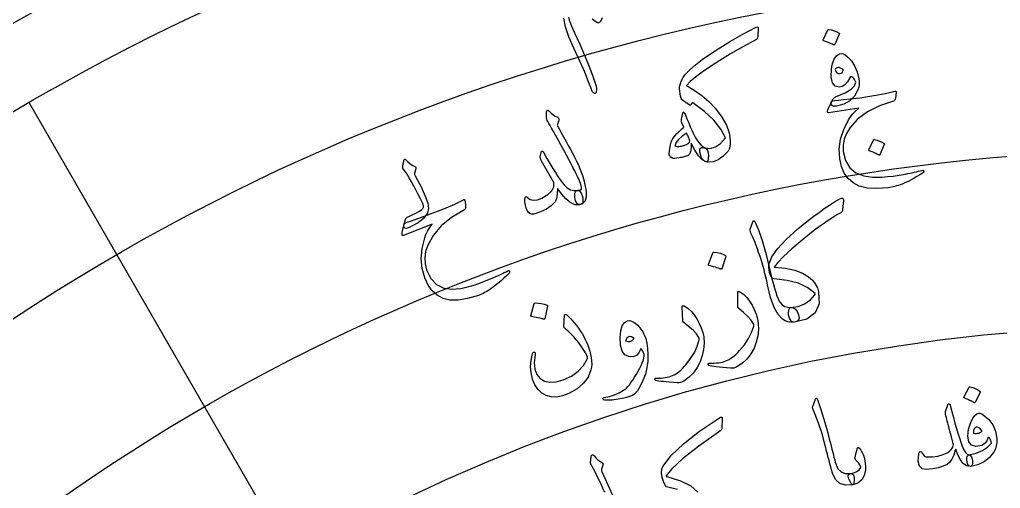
# Model space of a CAD drawing. Header units: millimetres. Extents: x -150 to 150, y -150 to 184.
# Drawn here: x -66.9 to -9.4, y 92.4 to 119.8 of the extents above; entities that cross this region are included whole.
import ezdxf

# ---------------------------------------------------------------- set-up
doc = ezdxf.new("R2010")
doc.units = ezdxf.units.MM
for name, color, linetype in [('ENGRAVE', 7, 'Continuous'), ('ENGRAVE_FINE', 8, 'Continuous'), ('GUIDE', 3, 'Continuous'), ('TEXT', 5, 'Continuous')]:
    doc.layers.add(name, color=color, linetype=linetype)

msp = doc.modelspace()

# ---------------------------------------------------------------- linework, layer by layer
at = {"layer": 'ENGRAVE'}
for radius in [132.75, 112.1737]:
    msp.add_circle((0, 0), radius, dxfattribs=at)
at = {"layer": 'ENGRAVE_FINE'}
for points in [[(-66.375, 114.9649), (-56.0869, 97.1453)], [(-56.0869, 97.1453), (-45.7988, 79.3258)]]:
    msp.add_lwpolyline(points, dxfattribs=at)
for radius in [122.4619, 101.8856]:
    msp.add_circle((0, 0), radius, dxfattribs=at)
at = {"layer": 'GUIDE'}
msp.add_circle((0, 0), 137.25, dxfattribs=at)
at = {"layer": 'TEXT'}
for points in [[(-34.7523, 119.9671), (-34.6926, 119.7591), (-34.5734, 119.4529), (-34.3951, 119.0485), (-34.0944, 118.3853), (-33.8347, 117.7946), (-33.6156, 117.2764), (-33.4368, 116.8309), (-33.2976, 116.4589), (-33.1974, 116.1611), (-33.136, 115.9375), (-33.1135, 115.7882), (-33.1127, 115.6949), (-33.1195, 115.6212), (-33.1339, 115.5671), (-33.156, 115.5325), (-33.1858, 115.5103), (-33.218, 115.5038), (-33.2527, 115.5128), (-33.2897, 115.5375), (-33.326, 115.5755), (-33.3582, 115.6244), (-33.3864, 115.6843), (-33.4104, 115.7551), (-33.5671, 116.1952), (-33.7894, 116.7425), (-34.0781, 117.3968), (-34.434, 118.1577), (-34.7218, 118.8148), (-34.919, 119.4036), (-35.0246, 119.9244)], [(-32.7701, 119.939), (-32.8652, 119.7228), (-32.9115, 119.6748), (-32.9642, 119.65), (-33.0233, 119.6484), (-33.0888, 119.6698), (-33.2293, 119.7513), (-33.3635, 119.8497)], [(-28.3557, 92.3141), (-28.9299, 92.4362), (-28.9998, 92.4708), (-29.0677, 92.5488), (-29.1336, 92.6703), (-29.1973, 92.8354), (-29.2693, 93.0831), (-29.2961, 93.3011), (-29.2775, 93.4895), (-29.2134, 93.6483), (-28.7239, 94.2917), (-28.0094, 94.9866), (-27.0655, 95.7278), (-25.8875, 96.5087), (-25.8747, 96.5188), (-25.8623, 96.527), (-25.8504, 96.533), (-25.8389, 96.5371), (-25.8281, 96.54), (-25.8183, 96.5426), (-25.8094, 96.545), (-25.8014, 96.5471), (-25.781, 96.5497), (-25.7648, 96.5453), (-25.7528, 96.5341), (-25.7449, 96.516), (-25.7441, 96.5121), (-25.7437, 96.5077), (-25.7436, 96.5027), (-25.7439, 96.4971), (-25.7444, 96.4904), (-25.745, 96.4823), (-25.7457, 96.4728), (-25.7465, 96.4617), (-25.752, 95.9139), (-25.7575, 95.8638), (-25.7712, 95.8221), (-25.7932, 95.7888), (-25.8233, 95.7638), (-27.1053, 94.8547), (-28.0591, 94.1034), (-28.6951, 93.5193), (-29.0212, 93.1086), (-29.0269, 93.0918), (-29.0238, 93.0786), (-29.0119, 93.0692), (-28.9913, 93.0634), (-28.1869, 92.8214), (-27.5764, 92.5174), (-27.158, 92.1554)], [(-32.6181, 92.138), (-32.7289, 92.3795), (-32.8401, 92.6164), (-32.9517, 92.8482), (-33.0636, 93.0745), (-33.1757, 93.2953), (-33.288, 93.5105), (-33.4562, 93.8215), (-33.4548, 93.8876), (-33.4521, 93.9512), (-33.4479, 94.0124), (-33.4423, 94.0711), (-33.4357, 94.1271), (-33.4286, 94.1804), (-33.4211, 94.2309), (-33.413, 94.2787), (-33.4061, 94.2984), (-33.3949, 94.3147), (-33.3793, 94.3276), (-33.3595, 94.337), (-33.3334, 94.3404), (-33.3063, 94.3322), (-33.2782, 94.3125), (-33.2492, 94.2814), (-33.1353, 94.152), (-33.0243, 94.0453), (-32.9164, 93.961), (-32.8114, 93.8993), (-32.7623, 93.8687), (-32.7322, 93.8305), (-32.7208, 93.7848), (-32.7282, 93.7315), (-32.805, 93.5077), (-32.816, 93.4709), (-32.8179, 93.4342), (-32.8108, 93.3979), (-32.7945, 93.3617), (-32.4383, 92.5846), (-32.1712, 91.9811)]]:
    msp.add_lwpolyline(points, dxfattribs=at)
for points in [[(-23.7824, 119.3698), (-23.7077, 119.3983), (-23.6554, 119.3893), (-23.6253, 119.3427), (-23.6176, 119.2585), (-23.6377, 118.921), (-23.647, 118.8339), (-23.6656, 118.7639), (-23.6935, 118.7109), (-23.7308, 118.6751), (-24.5288, 118.2325), (-25.2442, 117.8179), (-25.8781, 117.4326), (-26.4314, 117.0781), (-26.9041, 116.7546), (-27.2959, 116.4625), (-27.6075, 116.2026), (-27.8395, 115.9754), (-27.3739, 115.7043), (-26.935, 115.3874), (-26.523, 115.0251), (-26.1379, 114.6177), (-25.7611, 114.1257), (-25.4899, 113.6515), (-25.3231, 113.1956), (-25.2594, 112.7585), (-25.2647, 112.5544), (-25.2883, 112.3824), (-25.3303, 112.2425), (-25.3907, 112.1345), (-25.6725, 111.8262), (-25.9639, 111.6139), (-26.2657, 111.4975), (-26.5788, 111.4767), (-26.7242, 111.5137), (-26.8459, 111.6001), (-26.9438, 111.7361), (-27.0179, 111.9219), (-27.0536, 112.0757), (-27.0555, 112.1957), (-27.0236, 112.2818), (-26.9578, 112.3339), (-26.9201, 112.341), (-26.87, 112.3397), (-26.8074, 112.3298), (-26.7323, 112.3114), (-26.4343, 112.2816), (-26.1363, 112.3714), (-25.8372, 112.5807), (-25.5359, 112.9096), (-25.8184, 113.4215), (-26.2313, 113.9347), (-26.7764, 114.4478), (-27.4557, 114.9589), (-27.4733, 114.9657), (-27.4899, 114.9641), (-27.5055, 114.9542), (-27.5201, 114.9359), (-27.5853, 114.8515), (-27.6009, 114.8338), (-27.6199, 114.8259), (-27.6422, 114.8277), (-27.6678, 114.8393), (-28.1152, 115.1438), (-28.1308, 115.1716), (-28.1501, 115.2386), (-28.1731, 115.3449), (-28.1999, 115.4905), (-28.2233, 115.6464), (-28.2345, 115.7766), (-28.2335, 115.8811), (-28.2203, 115.9599), (-28.1897, 116.0634), (-28.1562, 116.161), (-28.1196, 116.2525), (-28.08, 116.3381), (-28.0376, 116.4181), (-27.9923, 116.493), (-27.9443, 116.5628), (-27.8936, 116.6275), (-27.6346, 116.8919), (-27.3041, 117.1801), (-26.9015, 117.4918), (-26.4262, 117.826), (-25.8774, 118.182), (-25.2544, 118.5588), (-24.5563, 118.9551), (-23.7824, 119.3698)], [(-19.5348, 119.2341), (-19.5268, 119.2448), (-19.5143, 119.2525), (-19.4975, 119.2571), (-19.4762, 119.2587), (-19.3187, 119.2251), (-19.1677, 119.1769), (-19.0234, 119.1144), (-18.8858, 119.0375), (-18.8716, 119.0247), (-18.864, 119.0109), (-18.8631, 118.996), (-18.8689, 118.98), (-19.1361, 118.365), (-19.1472, 118.3496), (-19.1637, 118.3436), (-19.1856, 118.3471), (-19.213, 118.3601), (-19.2366, 118.3713), (-19.2738, 118.3879), (-19.3245, 118.4098), (-19.3887, 118.4369), (-19.4673, 118.4692), (-19.5615, 118.5065), (-19.6711, 118.5486), (-19.7963, 118.5956), (-19.8133, 118.6041), (-19.8227, 118.6138), (-19.8245, 118.6248), (-19.8188, 118.637)], [(-17.8979, 116.1672), (-17.93, 116.246), (-17.9705, 116.3177), (-18.0196, 116.3826), (-18.0772, 116.4404), (-18.1307, 116.4753), (-18.1775, 116.485), (-18.2175, 116.4693), (-18.2506, 116.4284), (-18.3886, 116.1889), (-18.5376, 116.0161), (-18.6978, 115.9099), (-18.8696, 115.8703), (-19.1138, 115.93), (-19.2719, 116.1281), (-19.3435, 116.4647), (-19.3279, 116.9401), (-19.2673, 117.2604), (-19.1682, 117.5144), (-19.0308, 117.702), (-18.8553, 117.8229), (-18.7614, 117.8426), (-18.6523, 117.8213), (-18.5282, 117.7591), (-18.3891, 117.6558), (-18.1606, 117.4144), (-17.9732, 117.1165), (-17.8267, 116.7624), (-17.7208, 116.3523), (-17.7039, 116.1974), (-17.7075, 116.0404), (-17.7315, 115.8811), (-17.7759, 115.7197), (-17.9714, 115.349), (-18.2464, 115.0669), (-18.6012, 114.8726), (-19.0363, 114.7655), (-19.2261, 114.7621), (-19.3311, 114.8142), (-19.3511, 114.9221), (-19.286, 115.0857), (-19.2502, 115.143), (-19.2201, 115.189), (-19.1956, 115.2237), (-19.1768, 115.2471), (-19.1406, 115.2743), (-19.0984, 115.2997), (-19.0502, 115.3232), (-18.996, 115.3448), (-18.52, 115.5446), (-18.178, 115.7475), (-17.9704, 115.9548), (-17.8979, 116.1672)], [(-19.1215, 116.8987), (-19.0722, 116.7938), (-19.0101, 116.7211), (-18.9351, 116.6806), (-18.8471, 116.6722), (-18.7636, 116.697), (-18.6994, 116.7411), (-18.6545, 116.8048), (-18.629, 116.8879), (-18.717, 116.9501), (-18.7972, 116.9927), (-18.8695, 117.0159), (-18.9339, 117.0196), (-18.9915, 117.0103), (-19.0419, 116.987), (-19.0852, 116.9499), (-19.1215, 116.8987)], [(-18.6226, 115.1421), (-17.6725, 115.258), (-16.8541, 115.3767), (-16.1673, 115.5012), (-15.612, 115.6338), (-15.595, 115.6383), (-15.5798, 115.6391), (-15.5665, 115.6365), (-15.5551, 115.6303), (-15.5461, 115.6209), (-15.54, 115.6089), (-15.5368, 115.5941), (-15.5366, 115.5765), (-15.5421, 115.5073), (-15.5479, 115.4437), (-15.5539, 115.3857), (-15.5602, 115.3333), (-15.5668, 115.2865), (-15.5736, 115.2452), (-15.5808, 115.2095), (-15.5882, 115.1795), (-15.6059, 115.1307), (-15.629, 115.0933), (-15.6573, 115.0674), (-15.6909, 115.053), (-16.5178, 114.7799), (-17.2186, 114.4302), (-17.7925, 114.0062), (-18.2395, 113.5097), (-18.4493, 113.1693), (-18.5844, 112.8228), (-18.6454, 112.4703), (-18.633, 112.1121), (-18.4978, 111.5689), (-18.2503, 111.1487), (-17.8913, 110.8508), (-17.4211, 110.674), (-17.1862, 110.6346), (-16.9314, 110.6109), (-16.6567, 110.6028), (-16.3619, 110.6101), (-16.0473, 110.6323), (-15.7132, 110.6685), (-15.3594, 110.7186), (-14.9859, 110.7824), (-14.8535, 110.8082), (-14.7234, 110.8345), (-14.5955, 110.8612), (-14.47, 110.8885), (-14.3477, 110.9161), (-14.2294, 110.944), (-14.1151, 110.9721), (-14.005, 111.0006), (-13.9711, 111.0068), (-13.9455, 111.0006), (-13.9283, 110.9822), (-13.9195, 110.9514), (-13.9176, 110.9147), (-13.9221, 110.8856), (-13.9329, 110.8641), (-13.95, 110.8502), (-14.1389, 110.7368), (-14.318, 110.6327), (-14.4872, 110.5381), (-14.6466, 110.4529), (-14.7958, 110.3767), (-14.9344, 110.3093), (-15.0624, 110.2506), (-15.1799, 110.2007), (-15.2912, 110.1605), (-15.3997, 110.1233), (-15.5055, 110.0892), (-15.6086, 110.0582), (-15.7095, 110.0312), (-15.8088, 110.009), (-15.9066, 109.9916), (-16.0028, 109.9791), (-16.6662, 109.935), (-17.2305, 109.9665), (-17.6966, 110.075), (-18.0648, 110.2619), (-18.3565, 110.5223), (-18.5844, 110.8446), (-18.7481, 111.2293), (-18.8469, 111.6768), (-18.871, 112.2485), (-18.7933, 112.8202), (-18.6125, 113.3917), (-18.3272, 113.9624), (-18.2075, 114.1401), (-18.0672, 114.3144), (-17.9062, 114.485), (-17.7245, 114.652), (-19.4985, 114.3787), (-19.5441, 114.3898), (-19.5676, 114.4197), (-19.5688, 114.4685), (-19.5479, 114.5362), (-19.5038, 114.637), (-19.4636, 114.7278), (-19.4273, 114.8084), (-19.3948, 114.8789), (-19.3662, 114.9388), (-19.3414, 114.9878), (-19.3204, 115.0257), (-19.3032, 115.0526), (-19.256, 115.0648), (-19.1269, 115.0839), (-18.9158, 115.1099), (-18.6226, 115.1421)], [(-36.0376, 114.4126), (-36.0351, 114.4509), (-36.0249, 114.4809), (-36.0071, 114.5026), (-35.9816, 114.5159), (-35.9561, 114.5196), (-35.9309, 114.5143), (-35.9059, 114.5003), (-35.8811, 114.4774), (-35.7711, 114.3536), (-35.6536, 114.2506), (-35.5289, 114.1683), (-35.3967, 114.1067), (-35.3502, 114.0759), (-35.3224, 114.0344), (-35.3132, 113.9823), (-35.3227, 113.9195), (-35.3323, 113.8854), (-35.3424, 113.8511), (-35.3529, 113.8167), (-35.3638, 113.7822), (-35.3748, 113.7476), (-35.3853, 113.7132), (-35.3953, 113.679), (-35.4048, 113.6448), (-35.3793, 113.5774), (-35.2855, 113.3959), (-35.1237, 113.1002), (-34.8942, 112.6903), (-34.7678, 112.465), (-34.6507, 112.253), (-34.5427, 112.0541), (-34.4439, 111.8685), (-34.3547, 111.6963), (-34.2758, 111.5381), (-34.2071, 111.3937), (-34.1485, 111.2632), (-34.0964, 111.1392), (-34.0469, 111.0144), (-34.0002, 110.8888), (-33.9561, 110.7624), (-33.9145, 110.6346), (-33.8753, 110.5052), (-33.8385, 110.3741), (-33.8041, 110.2413), (-33.718, 109.7871), (-33.7155, 109.4345), (-33.7963, 109.1834), (-33.9606, 109.0336), (-34.0547, 109.0013), (-34.1391, 109.0051), (-34.2138, 109.045), (-34.2788, 109.121), (-34.3305, 109.2183), (-34.365, 109.3219), (-34.3823, 109.4319), (-34.3823, 109.5482), (-34.3683, 109.6602), (-34.3393, 109.7428), (-34.2953, 109.796), (-34.2363, 109.8198), (-34.1885, 109.831), (-34.1457, 109.8412), (-34.1079, 109.8503), (-34.075, 109.8583), (-34.0469, 109.8663), (-34.0235, 109.8752), (-34.0047, 109.8852), (-33.9905, 109.8961), (-33.9915, 110.0115), (-34.0306, 110.1755), (-34.1078, 110.388), (-34.2233, 110.6489), (-34.2975, 110.8023), (-34.3851, 110.9773), (-34.4864, 111.1738), (-34.6014, 111.3918), (-34.7298, 111.6319), (-34.8713, 111.8946), (-35.0262, 112.18), (-35.1943, 112.4879), (-35.3597, 112.7886), (-35.5059, 113.0524), (-35.6329, 113.2794), (-35.7405, 113.4696), (-35.8283, 113.6231), (-35.8957, 113.7402), (-35.9427, 113.8209), (-35.9692, 113.8651), (-35.9985, 113.9246), (-36.0192, 113.9916), (-36.0312, 114.0663), (-36.0346, 114.1485), (-36.0327, 114.1908), (-36.0314, 114.2304), (-36.0307, 114.2674), (-36.0308, 114.3017), (-36.0315, 114.3334), (-36.0328, 114.3625), (-36.0349, 114.3889), (-36.0376, 114.4126)], [(-26.7323, 112.3114), (-26.6511, 112.2548), (-26.5928, 112.163), (-26.5576, 112.0363), (-26.5452, 111.8745), (-26.5554, 111.6872), (-26.584, 111.5615), (-26.6308, 111.4973), (-26.6961, 111.4946), (-26.9135, 111.6244), (-27.1276, 111.8513), (-27.3387, 112.1754), (-27.5467, 112.5966), (-27.5612, 112.3156), (-27.5984, 112.1017), (-27.6586, 111.9548), (-27.7418, 111.8748), (-27.7915, 111.8524), (-27.8459, 111.8317), (-27.905, 111.8127), (-27.9688, 111.7953), (-28.0365, 111.7788), (-28.1077, 111.7624), (-28.1821, 111.746), (-28.2599, 111.7297), (-28.3989, 111.7084), (-28.5105, 111.6987), (-28.5947, 111.7006), (-28.6515, 111.7144), (-28.7405, 111.7755), (-28.8025, 111.8425), (-28.8375, 111.9155), (-28.8455, 111.9946), (-28.8092, 112.2735), (-28.7708, 112.4934), (-28.7305, 112.6543), (-28.6883, 112.7561), (-28.6235, 112.8589), (-28.5527, 112.9593), (-28.4758, 113.0572), (-28.3929, 113.1528), (-28.3032, 113.2466), (-28.2059, 113.3394), (-28.101, 113.431), (-27.9884, 113.5216), (-28.0942, 113.7941), (-28.1158, 113.8505), (-28.1287, 113.9023), (-28.1326, 113.9497), (-28.1277, 113.9925), (-28.0544, 114.3551), (-28.0322, 114.4031), (-28.0015, 114.4082), (-27.9623, 114.3705), (-27.9145, 114.2898), (-27.8039, 114.0229), (-27.701, 113.7785), (-27.6056, 113.5567), (-27.5178, 113.3573), (-27.4368, 113.1812), (-27.3616, 113.029), (-27.2924, 112.9007), (-27.229, 112.7962), (-27.1072, 112.6273), (-26.9839, 112.4901), (-26.8589, 112.3848), (-26.7323, 112.3114)], [(-27.8181, 113.173), (-28.0857, 112.9968), (-28.2908, 112.8144), (-28.4335, 112.6261), (-28.5141, 112.4322), (-28.4506, 112.41), (-28.3737, 112.3987), (-28.2834, 112.3985), (-28.1796, 112.4092), (-28.1213, 112.4212), (-28.0631, 112.4355), (-28.0049, 112.4522), (-27.9469, 112.4711), (-27.8892, 112.4934), (-27.832, 112.5197), (-27.7754, 112.5502), (-27.7193, 112.5849), (-27.6604, 112.6482), (-27.6423, 112.7378), (-27.665, 112.8537), (-27.7286, 112.996), (-27.7644, 113.0599), (-27.7913, 113.1107), (-27.8092, 113.1484), (-27.8181, 113.173)], [(-16.8602, 112.7832), (-16.8525, 112.7938), (-16.8407, 112.8012), (-16.8248, 112.8054), (-16.8047, 112.8065), (-16.656, 112.7694), (-16.5136, 112.718), (-16.3775, 112.6524), (-16.2479, 112.5726), (-16.2345, 112.5595), (-16.2275, 112.5455), (-16.2267, 112.5306), (-16.2322, 112.5148), (-16.4879, 111.9066), (-16.4984, 111.8914), (-16.514, 111.8858), (-16.5347, 111.8898), (-16.5605, 111.9034), (-16.5828, 111.9151), (-16.6178, 111.9324), (-16.6656, 111.9554), (-16.7261, 111.984), (-16.8002, 112.018), (-16.889, 112.0572), (-16.9924, 112.1018), (-17.1104, 112.1515), (-17.1264, 112.1603), (-17.1353, 112.1703), (-17.137, 112.1813), (-17.1315, 112.1934)], [(-43.2721, 109.0267), (-43.3665, 109.2192), (-43.468, 109.4208), (-43.5769, 109.6315), (-43.693, 109.8514), (-43.8172, 110.081), (-43.9503, 110.3211), (-44.0923, 110.5716), (-44.2433, 110.8325), (-44.4415, 111.0815), (-44.4572, 111.1182), (-44.467, 111.1554), (-44.4706, 111.1929), (-44.4683, 111.2309), (-44.4657, 111.2509), (-44.4613, 111.2777), (-44.4548, 111.3113), (-44.4464, 111.3517), (-44.4367, 111.3991), (-44.4263, 111.4538), (-44.4151, 111.5158), (-44.4032, 111.585), (-44.3984, 111.6079), (-44.3888, 111.6267), (-44.3745, 111.6414), (-44.3554, 111.652), (-44.3376, 111.6551), (-44.3196, 111.6502), (-44.3016, 111.6374), (-44.2835, 111.6166), (-44.1806, 111.4999), (-44.0598, 111.3953), (-43.9214, 111.3027), (-43.7653, 111.2219), (-43.7245, 111.1979), (-43.7007, 111.1673), (-43.6938, 111.1301), (-43.7037, 111.0863), (-43.7736, 110.827), (-43.7758, 110.7977), (-43.7705, 110.7623), (-43.7578, 110.7209), (-43.7375, 110.6734), (-43.3918, 110.0276), (-43.1468, 109.496), (-43.0015, 109.0788), (-42.9556, 108.7762), (-43.0253, 108.4883), (-43.2319, 108.2085), (-43.5748, 107.9361), (-44.0538, 107.6697), (-44.2446, 107.6035), (-44.3607, 107.6241), (-44.402, 107.7317), (-44.3683, 107.9264), (-44.3597, 107.9538), (-44.3513, 107.9806), (-44.3431, 108.0068), (-44.3352, 108.0324), (-44.3276, 108.0574), (-44.3202, 108.0818), (-44.313, 108.1056), (-44.3061, 108.1287), (-44.2851, 108.176), (-44.2533, 108.2166), (-44.2107, 108.2506), (-44.1572, 108.2779), (-43.9119, 108.3867), (-43.6993, 108.4916), (-43.5194, 108.5929), (-43.3722, 108.6908), (-43.295, 108.7611), (-43.2526, 108.8405), (-43.245, 108.929), (-43.2721, 109.0267)], [(-33.9654, 109.0243), (-34.1087, 108.9888), (-34.239, 108.9757), (-34.3563, 108.9851), (-34.4607, 109.0169), (-34.676, 109.1441), (-34.9029, 109.3386), (-35.1414, 109.6004), (-35.3917, 109.9294), (-35.4061, 109.6631), (-35.4353, 109.4466), (-35.4793, 109.28), (-35.5382, 109.1631), (-35.762, 108.9271), (-36.0438, 108.729), (-36.3838, 108.5682), (-36.7823, 108.4441), (-36.9033, 108.4334), (-37.0098, 108.4649), (-37.1017, 108.5385), (-37.1792, 108.6544), (-37.2396, 108.8012), (-37.2805, 108.9675), (-37.3016, 109.1532), (-37.303, 109.3585), (-37.2993, 109.3877), (-37.29, 109.412), (-37.2751, 109.4313), (-37.2546, 109.4456), (-37.2255, 109.4546), (-37.1986, 109.4529), (-37.1739, 109.4407), (-37.1515, 109.4179), (-36.9909, 109.2962), (-36.7967, 109.2495), (-36.5686, 109.2775), (-36.3062, 109.3801), (-35.9637, 109.5886), (-35.733, 109.8092), (-35.6146, 110.0425), (-35.6087, 110.289), (-36.349, 111.5807), (-36.3795, 111.6411), (-36.3988, 111.6974), (-36.4069, 111.7495), (-36.4038, 111.7974), (-36.3511, 112.0491), (-36.3426, 112.0826), (-36.3325, 112.1078), (-36.3207, 112.1248), (-36.3072, 112.1336), (-36.2836, 112.1295), (-36.2581, 112.1104), (-36.2308, 112.0763), (-36.2015, 112.0272), (-36.016, 111.6962), (-35.8403, 111.3928), (-35.6744, 111.117), (-35.5182, 110.8687), (-35.3726, 110.6477), (-35.2384, 110.4537), (-35.1155, 110.2869), (-35.0039, 110.1471), (-34.8267, 109.9776), (-34.6386, 109.867), (-34.4395, 109.8151), (-34.2293, 109.822), (-34.1691, 109.8203), (-34.1122, 109.7922), (-34.0588, 109.7378), (-34.0087, 109.657), (-33.9882, 109.6125), (-33.9693, 109.5671), (-33.952, 109.5206), (-33.9364, 109.4732), (-33.9232, 109.4245), (-33.9134, 109.3743), (-33.9069, 109.3225), (-33.9038, 109.2693), (-33.9046, 109.1702), (-33.9152, 109.0964), (-33.9354, 109.0478), (-33.9654, 109.0243)], [(-43.7341, 108.1289), (-42.8334, 108.4528), (-42.0618, 108.7504), (-41.4199, 109.0244), (-40.9079, 109.277), (-40.8923, 109.2851), (-40.8777, 109.2893), (-40.8641, 109.2897), (-40.8516, 109.2862), (-40.8407, 109.2791), (-40.8321, 109.2686), (-40.8258, 109.2549), (-40.8216, 109.2379), (-40.8116, 109.1692), (-40.8031, 109.1059), (-40.7961, 109.048), (-40.7906, 108.9955), (-40.7866, 108.9484), (-40.7841, 108.9066), (-40.7832, 108.8703), (-40.7837, 108.8393), (-40.7902, 108.7877), (-40.8043, 108.7462), (-40.8262, 108.7147), (-40.8558, 108.6931), (-41.6014, 108.2432), (-42.207, 107.7466), (-42.6724, 107.2056), (-42.9979, 106.6223), (-43.1268, 106.2438), (-43.1816, 105.8759), (-43.1628, 105.5187), (-43.0711, 105.1722), (-42.8186, 104.6726), (-42.4839, 104.3179), (-42.0677, 104.1072), (-41.5701, 104.0392), (-41.3323, 104.053), (-41.0786, 104.0864), (-40.8089, 104.1396), (-40.5231, 104.2122), (-40.2213, 104.3037), (-39.9036, 104.4132), (-39.5698, 104.5407), (-39.2197, 104.6859), (-39.0964, 104.7405), (-38.9753, 104.795), (-38.8567, 104.8494), (-38.7403, 104.9039), (-38.6272, 104.958), (-38.518, 105.0114), (-38.4129, 105.0643), (-38.3118, 105.1165), (-38.2801, 105.13), (-38.2538, 105.1297), (-38.233, 105.1155), (-38.2176, 105.0875), (-38.2075, 105.0521), (-38.2054, 105.0227), (-38.2112, 104.9994), (-38.2248, 104.9821), (-38.3838, 104.8295), (-38.5353, 104.6883), (-38.6792, 104.5584), (-38.8157, 104.4399), (-38.9443, 104.3325), (-39.0645, 104.236), (-39.1763, 104.1503), (-39.2797, 104.0756), (-39.3793, 104.0117), (-39.4768, 103.9513), (-39.5724, 103.8946), (-39.666, 103.8415), (-39.7584, 103.7927), (-39.8503, 103.749), (-39.9418, 103.7103), (-40.0328, 103.6767), (-40.6698, 103.4864), (-41.227, 103.3917), (-41.7056, 103.394), (-42.1062, 103.4945), (-42.4484, 103.6835), (-42.7422, 103.9471), (-42.9872, 104.2859), (-43.183, 104.7002), (-43.3334, 105.2523), (-43.3847, 105.827), (-43.3354, 106.4243), (-43.1839, 107.0442), (-43.1067, 107.2441), (-43.0086, 107.4451), (-42.8895, 107.6473), (-42.7494, 107.8504), (-44.4184, 107.19), (-44.4654, 107.1906), (-44.4949, 107.2146), (-44.507, 107.2619), (-44.5016, 107.3325), (-44.4811, 107.4406), (-44.462, 107.538), (-44.4445, 107.6247), (-44.4285, 107.7006), (-44.4139, 107.7654), (-44.4006, 107.8187), (-44.3885, 107.8603), (-44.3777, 107.8904), (-44.3345, 107.9127), (-44.2128, 107.9601), (-44.0127, 108.0323), (-43.7341, 108.1289)], [(-22.6902, 105.3326), (-22.0288, 105.2641), (-21.4721, 105.146), (-21.02, 104.9798), (-20.6724, 104.767), (-20.448, 104.5607), (-20.2752, 104.3462), (-20.1537, 104.1238), (-20.0831, 103.8936), (-20.058, 103.1823), (-20.2903, 102.6494), (-20.7786, 102.293), (-21.5242, 102.1094), (-21.5806, 102.1124), (-21.6353, 102.1372), (-21.6883, 102.1836), (-21.7397, 102.2518), (-21.7944, 102.3529), (-21.831, 102.4526), (-21.8492, 102.5508), (-21.8492, 102.6475), (-21.831, 102.7882), (-21.8009, 102.8886), (-21.759, 102.9488), (-21.7054, 102.9686), (-21.2811, 103.031), (-20.9063, 103.1744), (-20.58, 103.3993), (-20.3016, 103.7063), (-20.2856, 103.7302), (-20.2785, 103.7513), (-20.2805, 103.7695), (-20.2915, 103.7849), (-20.7179, 104.127), (-21.2608, 104.3846), (-21.9204, 104.5557), (-22.6962, 104.6382), (-22.781, 104.6631), (-22.8534, 104.7346), (-22.9132, 104.8526), (-22.9606, 105.0172), (-22.9877, 105.1659), (-23.001, 105.3015), (-23.0006, 105.4242), (-22.9863, 105.5337), (-22.8262, 105.931), (-22.4933, 106.4051), (-21.9848, 106.9543), (-21.2972, 107.5761), (-20.9839, 107.8333), (-20.6724, 108.08), (-20.3626, 108.3162), (-20.0547, 108.5419), (-19.7489, 108.7571), (-19.4452, 108.9618), (-19.1437, 109.156), (-18.8446, 109.3399), (-18.7461, 109.3802), (-18.6778, 109.377), (-18.6399, 109.3304), (-18.6323, 109.2405), (-18.6724, 108.6991), (-18.6815, 108.6429), (-18.7029, 108.5942), (-18.7365, 108.5528), (-18.7825, 108.5189), (-19.0118, 108.3863), (-19.2571, 108.235), (-19.5183, 108.0647), (-19.7952, 107.8754), (-20.0868, 107.6664), (-20.3924, 107.4374), (-20.7117, 107.1881), (-21.0443, 106.9185), (-21.6578, 106.398), (-22.135, 105.9591), (-22.4784, 105.6035), (-22.6902, 105.3326)], [(-21.6972, 102.9703), (-21.5593, 102.947), (-21.4402, 102.8661), (-21.34, 102.7279), (-21.2588, 102.5323), (-21.2262, 102.3623), (-21.2582, 102.2355), (-21.3549, 102.1519), (-21.5162, 102.1111), (-21.7043, 102.1076), (-21.8815, 102.136), (-22.0479, 102.1965), (-22.2035, 102.289), (-22.4589, 102.5506), (-22.6902, 102.9723), (-22.8972, 103.5545), (-23.0793, 104.2975), (-23.1268, 104.5244), (-23.1764, 104.746), (-23.2281, 104.9624), (-23.2819, 105.1734), (-23.3377, 105.3787), (-23.3954, 105.5777), (-23.455, 105.7703), (-23.5166, 105.9566), (-23.5988, 106.1921), (-23.6746, 106.4055), (-23.7439, 106.5968), (-23.8068, 106.766), (-23.8628, 106.912), (-23.9119, 107.0338), (-23.954, 107.1316), (-23.9891, 107.2051), (-24.0482, 107.3279), (-24.0856, 107.4278), (-24.1012, 107.5046), (-24.0949, 107.5585), (-23.9319, 107.989), (-23.9048, 108.0357), (-23.8767, 108.0526), (-23.8476, 108.0397), (-23.8176, 107.9971), (-23.604, 107.5255), (-23.384, 106.8829), (-23.1572, 106.0694), (-22.9234, 105.0852), (-22.8372, 104.7212), (-22.7546, 104.3955), (-22.6755, 104.1081), (-22.6001, 103.8589), (-22.5283, 103.6485), (-22.4604, 103.4774), (-22.3963, 103.3455), (-22.336, 103.253), (-22.2115, 103.1253), (-22.0636, 103.0357), (-21.8922, 102.9841), (-21.6972, 102.9703)], [(-26.2789, 106.1759), (-26.2709, 106.1887), (-26.2577, 106.1984), (-26.2394, 106.2051), (-26.2158, 106.2087), (-26.0373, 106.1848), (-25.8647, 106.1441), (-25.6984, 106.0867), (-25.5382, 106.0124), (-25.5212, 105.9993), (-25.5116, 105.9844), (-25.5092, 105.9678), (-25.5142, 105.9494), (-25.7558, 105.2367), (-25.7667, 105.2184), (-25.7845, 105.2103), (-25.8092, 105.2123), (-25.8408, 105.2244), (-25.8682, 105.2349), (-25.911, 105.2502), (-25.9693, 105.2703), (-26.0432, 105.2951), (-26.1337, 105.3244), (-26.2419, 105.3579), (-26.3677, 105.3954), (-26.5113, 105.437), (-26.531, 105.445), (-26.5424, 105.455), (-26.5454, 105.4672), (-26.5402, 105.4815)], [(-24.819, 103.8542), (-24.8179, 103.8701), (-24.8151, 103.8831), (-24.8105, 103.8933), (-24.8041, 103.9008), (-24.7816, 103.9083), (-24.751, 103.9048), (-24.7123, 103.8904), (-24.6657, 103.865), (-24.4745, 103.7238), (-24.2977, 103.5501), (-24.1353, 103.3438), (-23.9874, 103.1051), (-23.8545, 102.8419), (-23.7493, 102.5766), (-23.6714, 102.3092), (-23.6207, 102.0398), (-23.6106, 101.6719), (-23.6492, 101.3076), (-23.7362, 100.9469), (-23.8711, 100.5895), (-24.0521, 100.2513), (-24.2796, 99.956), (-24.5538, 99.7033), (-24.8748, 99.4928), (-24.9638, 99.4484), (-25.0565, 99.4192), (-25.1531, 99.405), (-25.2535, 99.406), (-25.4904, 99.4289), (-25.705, 99.4511), (-25.8972, 99.4728), (-26.0671, 99.494), (-26.214, 99.5152), (-26.3374, 99.5364), (-26.4374, 99.5577), (-26.5139, 99.5793), (-26.5308, 99.5878), (-26.5439, 99.5973), (-26.553, 99.6078), (-26.5582, 99.6194), (-26.5609, 99.6355), (-26.5604, 99.6513), (-26.5566, 99.6669), (-26.5497, 99.6823), (-26.539, 99.6954), (-26.524, 99.7043), (-26.5047, 99.7089), (-26.481, 99.7092), (-26.3365, 99.7077), (-26.1996, 99.7111), (-26.0704, 99.7193), (-25.9488, 99.7324), (-25.8338, 99.7506), (-25.7245, 99.7743), (-25.6208, 99.8034), (-25.5226, 99.838), (-25.4266, 99.88), (-25.3293, 99.9314), (-25.2306, 99.9922), (-25.1305, 100.0624), (-25.0291, 100.1425), (-24.9266, 100.233), (-24.8227, 100.3339), (-24.7176, 100.4452), (-24.429, 100.79), (-24.1946, 101.1444), (-24.0146, 101.5085), (-23.8895, 101.8827), (-23.8826, 101.9122), (-23.8827, 101.9444), (-23.8898, 101.9793), (-23.9039, 102.0168), (-24.0421, 102.2254), (-24.2352, 102.4478), (-24.4836, 102.6838), (-24.7878, 102.9329), (-24.8026, 102.9497), (-24.8128, 102.9655), (-24.8185, 102.9803), (-24.8197, 102.994)], [(-36.7592, 103.1954), (-36.7525, 103.2088), (-36.7404, 103.2198), (-36.7228, 103.2283), (-36.6997, 103.2343), (-36.5194, 103.2284), (-36.3434, 103.2051), (-36.172, 103.1645), (-36.005, 103.1066), (-35.9868, 103.0953), (-35.9757, 103.0814), (-35.9717, 103.0651), (-35.9748, 103.0463), (-36.145, 102.3129), (-36.154, 102.2936), (-36.171, 102.2837), (-36.1958, 102.2833), (-36.2285, 102.2922), (-36.2568, 102.3), (-36.301, 102.3109), (-36.3611, 102.325), (-36.4372, 102.3424), (-36.5302, 102.3625), (-36.6413, 102.3849), (-36.7704, 102.4097), (-36.9176, 102.4368), (-36.938, 102.4427), (-36.9504, 102.4516), (-36.9546, 102.4634), (-36.9508, 102.4782)], [(-28.0755, 103.0216), (-28.0749, 103.0375), (-28.0725, 103.0506), (-28.0682, 103.0609), (-28.0621, 103.0686), (-28.0398, 103.0768), (-28.0091, 103.0743), (-27.97, 103.0611), (-27.9226, 103.0371), (-27.727, 102.9021), (-27.5449, 102.734), (-27.3761, 102.533), (-27.2207, 102.2991), (-27.0796, 102.0402), (-26.9661, 101.7783), (-26.8799, 101.5134), (-26.8207, 101.2458), (-26.799, 100.8784), (-26.8262, 100.5131), (-26.9017, 100.1498), (-27.0253, 99.7883), (-27.1956, 99.4446), (-27.4137, 99.1423), (-27.6798, 98.8811), (-27.9941, 98.6606), (-28.0816, 98.6134), (-28.1734, 98.5812), (-28.2694, 98.5641), (-28.3698, 98.5619), (-28.6073, 98.5773), (-28.8225, 98.5927), (-29.0153, 98.6084), (-29.1857, 98.6243), (-29.3332, 98.6408), (-29.4573, 98.6581), (-29.5579, 98.6763), (-29.635, 98.6954), (-29.6522, 98.7034), (-29.6656, 98.7125), (-29.675, 98.7227), (-29.6806, 98.7341), (-29.6838, 98.7501), (-29.6838, 98.7659), (-29.6805, 98.7816), (-29.674, 98.7972), (-29.6637, 98.8107), (-29.649, 98.82), (-29.6299, 98.8252), (-29.6063, 98.8263), (-29.4618, 98.8294), (-29.3251, 98.8371), (-29.1962, 98.8493), (-29.075, 98.8662), (-28.9607, 98.8881), (-28.8522, 98.9151), (-28.7494, 98.9475), (-28.6524, 98.9852), (-28.5578, 99.0302), (-28.4621, 99.0847), (-28.3654, 99.1485), (-28.2675, 99.2219), (-28.1687, 99.3051), (-28.069, 99.3988), (-27.9684, 99.5029), (-27.8668, 99.6174), (-27.5893, 99.9712), (-27.3661, 100.3327), (-27.1977, 100.7023), (-27.0844, 101.0803), (-27.0785, 101.11), (-27.0796, 101.1422), (-27.0878, 101.1768), (-27.103, 101.2138), (-27.2478, 101.418), (-27.4478, 101.6343), (-27.7035, 101.8623), (-28.0153, 102.1017), (-28.0306, 102.118), (-28.0414, 102.1335), (-28.0475, 102.1481), (-28.0491, 102.1618)], [(-34.8454, 102.5331), (-34.7324, 102.4225), (-34.6195, 102.3051), (-34.5067, 102.181), (-34.3942, 102.0501), (-34.2824, 101.9113), (-34.1723, 101.763), (-34.0636, 101.6054), (-33.9564, 101.4384), (-33.8562, 101.27), (-33.7655, 101.0999), (-33.6844, 100.9284), (-33.6128, 100.7552), (-33.5506, 100.5801), (-33.4974, 100.4025), (-33.4532, 100.2225), (-33.4181, 100.04), (-33.3952, 99.8437), (-33.3906, 99.6567), (-33.4042, 99.479), (-33.436, 99.3106), (-33.5962, 98.8972), (-33.8651, 98.5308), (-34.2426, 98.2104), (-34.7287, 97.9348), (-35.0998, 97.7918), (-35.4459, 97.7242), (-35.7676, 97.7321), (-36.0654, 97.816), (-36.3234, 97.9691), (-36.5408, 98.1794), (-36.7173, 98.4472), (-36.8526, 98.7728), (-36.9386, 99.139), (-36.9691, 99.5103), (-36.9436, 99.8865), (-36.8616, 100.2677), (-36.8434, 100.3145), (-36.8205, 100.3452), (-36.7927, 100.3599), (-36.7602, 100.3584), (-36.725, 100.3435), (-36.705, 100.3118), (-36.7002, 100.2635), (-36.7106, 100.1985), (-36.7628, 99.7377), (-36.7296, 99.3515), (-36.6122, 99.04), (-36.4115, 98.8026), (-36.1491, 98.6495), (-35.8355, 98.5859), (-35.4703, 98.6113), (-35.0527, 98.7249), (-34.5782, 98.947), (-34.1843, 99.2303), (-33.8705, 99.5758), (-33.6364, 99.9844), (-33.633, 99.9971), (-33.6333, 100.0141), (-33.6372, 100.0355), (-33.6447, 100.0611), (-33.7228, 100.2559), (-33.8428, 100.4731), (-34.0047, 100.7125), (-34.209, 100.9739), (-34.3184, 101.1032), (-34.4224, 101.2228), (-34.521, 101.3325), (-34.6143, 101.4324), (-34.7024, 101.5219), (-34.7857, 101.6003), (-34.8642, 101.6676), (-34.9379, 101.7238), (-34.974, 101.7539), (-34.9991, 101.7846), (-35.0132, 101.8156), (-35.0162, 101.8472), (-34.9749, 102.5156), (-34.9638, 102.5574), (-34.9385, 102.5743), (-34.899, 102.5662), (-34.8454, 102.5331)], [(-31.7193, 101.2139), (-31.679, 101.5978), (-31.5953, 101.8877), (-31.4685, 102.0834), (-31.299, 102.1847), (-31.1779, 102.1998), (-31.0488, 102.1736), (-30.9117, 102.1059), (-30.7667, 101.9968), (-30.693, 101.9306), (-30.6248, 101.8605), (-30.5621, 101.7866), (-30.5048, 101.7088), (-30.4514, 101.6272), (-30.4001, 101.5416), (-30.3509, 101.4521), (-30.3039, 101.3586), (-30.2217, 101.1437), (-30.1588, 100.8805), (-30.1149, 100.569), (-30.0896, 100.2093), (-30.096, 99.8269), (-30.1475, 99.4471), (-30.2434, 99.0699), (-30.3835, 98.6951), (-30.5452, 98.3557), (-30.7015, 98.0951), (-30.8531, 97.9133), (-31.0004, 97.8102), (-31.1644, 97.7482), (-31.3578, 97.6919), (-31.5806, 97.6409), (-31.8329, 97.5953), (-31.9621, 97.5758), (-32.0827, 97.5608), (-32.1946, 97.55), (-32.2979, 97.5437), (-32.3927, 97.5406), (-32.4792, 97.5397), (-32.5573, 97.5409), (-32.6272, 97.5443), (-32.6707, 97.5529), (-32.7034, 97.5673), (-32.7251, 97.5875), (-32.736, 97.6136), (-32.733, 97.6444), (-32.7179, 97.6682), (-32.6909, 97.685), (-32.6518, 97.6948), (-32.3446, 97.7639), (-32.0531, 97.8576), (-31.7771, 97.9762), (-31.5164, 98.1196), (-31.4393, 98.1746), (-31.3577, 98.2473), (-31.2715, 98.3378), (-31.1806, 98.4462), (-31.0851, 98.5723), (-30.9847, 98.7163), (-30.8794, 98.8779), (-30.769, 99.0574), (-30.6628, 99.2402), (-30.5699, 99.4122), (-30.4905, 99.5732), (-30.4246, 99.7234), (-30.3731, 99.8632), (-30.3366, 99.9928), (-30.3152, 100.1124), (-30.3089, 100.2218), (-30.3748, 100.3646), (-30.4312, 100.4688), (-30.4781, 100.5343), (-30.5155, 100.5612), (-30.6182, 100.3207), (-30.7682, 100.1627), (-30.966, 100.087), (-31.212, 100.0932), (-31.4466, 100.1984), (-31.6097, 100.42), (-31.701, 100.7584), (-31.7193, 101.2139)], [(-30.9014, 101.1431), (-31.0629, 101.25), (-31.201, 101.2655), (-31.3154, 101.1897), (-31.4057, 101.0227), (-31.2735, 100.9696), (-31.1455, 100.972), (-31.0215, 101.0298), (-30.9014, 101.1431)], [(-11.2578, 98.2965), (-11.2493, 98.3069), (-11.2366, 98.3139), (-11.2196, 98.3177), (-11.1984, 98.3183), (-11.0434, 98.2769), (-10.8958, 98.2214), (-10.7554, 98.1518), (-10.6225, 98.0681), (-10.609, 98.0546), (-10.6021, 98.0404), (-10.602, 98.0255), (-10.6084, 98.0098), (-10.9033, 97.409), (-10.915, 97.3941), (-10.9317, 97.389), (-10.9533, 97.3935), (-10.9798, 97.4079), (-11.0027, 97.4202), (-11.0388, 97.4386), (-11.0881, 97.4629), (-11.1505, 97.4932), (-11.227, 97.5293), (-11.3187, 97.5711), (-11.4256, 97.6185), (-11.5476, 97.6716), (-11.5641, 97.6808), (-11.573, 97.691), (-11.5743, 97.7021), (-11.568, 97.7141)], [(-20.2602, 97.6019), (-20.25, 97.6268), (-20.2393, 97.6442), (-20.228, 97.6541), (-20.2162, 97.6566), (-20.1962, 97.6507), (-20.1741, 97.6254), (-20.15, 97.5806), (-20.1239, 97.5162), (-19.9496, 96.9852), (-19.7955, 96.4928), (-19.6616, 96.0388), (-19.5476, 95.6235), (-19.4561, 95.267), (-19.3739, 94.9476), (-19.3007, 94.6652), (-19.2366, 94.4199), (-19.182, 94.2114), (-19.1373, 94.0399), (-19.1025, 93.9052), (-19.0777, 93.8074), (-18.953, 93.5245), (-18.7666, 93.3355), (-18.5187, 93.2401), (-18.2088, 93.2377), (-18.1218, 93.2319), (-18.0589, 93.1911), (-18.0203, 93.1153), (-18.0059, 93.0045), (-18.0063, 92.8255), (-18.0188, 92.6953), (-18.0436, 92.6138), (-18.0806, 92.581), (-18.5077, 92.5544), (-18.8479, 92.6593), (-19.102, 92.8966), (-19.2697, 93.2671), (-19.322, 93.4502), (-19.373, 93.6339), (-19.4228, 93.8184), (-19.4714, 94.0035), (-19.5192, 94.1894), (-19.5666, 94.3757), (-19.6137, 94.5626), (-19.6605, 94.7501), (-19.7492, 95.1078), (-19.8361, 95.4283), (-19.9211, 95.7117), (-20.0045, 95.958), (-20.0915, 96.1931), (-20.1876, 96.4428), (-20.293, 96.7072), (-20.4076, 96.9863), (-20.4256, 97.0371), (-20.4343, 97.0851), (-20.4335, 97.1304), (-20.4232, 97.1729)], [(-11.2639, 94.329), (-11.2077, 94.3094), (-11.1608, 94.2738), (-11.1231, 94.2221), (-11.0947, 94.1544), (-11.0713, 94.0692), (-11.0583, 93.9865), (-11.0558, 93.9063), (-11.0637, 93.8287), (-11.0811, 93.7611), (-11.1071, 93.7113), (-11.1415, 93.6791), (-11.1846, 93.6646), (-11.4098, 93.6997), (-11.6095, 93.832), (-11.7839, 94.0617), (-11.9334, 94.389), (-11.9546, 94.446), (-11.9729, 94.4954), (-11.9885, 94.5372), (-12.0012, 94.5715), (-12.0111, 94.5981), (-12.0182, 94.6171), (-12.0225, 94.6285), (-12.0239, 94.6323), (-12.0377, 94.6525), (-12.0495, 94.6571), (-12.0593, 94.646), (-12.0671, 94.6193), (-12.1555, 94.3203), (-12.2657, 94.0802), (-12.3979, 93.8989), (-12.5522, 93.7762), (-12.7847, 93.666), (-13.0626, 93.5788), (-13.386, 93.5144), (-13.7552, 93.472), (-14.0122, 93.5123), (-14.1742, 93.6782), (-14.2413, 93.9702), (-14.2123, 94.3886), (-14.199, 94.4404), (-14.1792, 94.48), (-14.1528, 94.5074), (-14.1199, 94.5227), (-14.0855, 94.5245), (-14.0545, 94.5118), (-14.027, 94.4844), (-14.003, 94.4424), (-13.9518, 94.3528), (-13.8958, 94.2873), (-13.835, 94.246), (-13.7694, 94.2288), (-13.4154, 94.2254), (-13.0857, 94.2661), (-12.7798, 94.3512), (-12.4971, 94.481), (-12.378, 94.5651), (-12.2847, 94.67), (-12.2173, 94.7958), (-12.1757, 94.9426), (-12.1879, 95.0081), (-12.226, 95.1592), (-12.2904, 95.3959), (-12.381, 95.7182), (-12.4284, 95.8908), (-12.4709, 96.0467), (-12.5085, 96.1859), (-12.541, 96.3084), (-12.569, 96.4132), (-12.5926, 96.4994), (-12.6119, 96.5669), (-12.6268, 96.6158), (-12.6439, 96.6914), (-12.6513, 96.7588), (-12.649, 96.8182), (-12.637, 96.8694), (-12.6158, 96.9338), (-12.5958, 96.9938), (-12.5771, 97.0494), (-12.5598, 97.1006), (-12.5443, 97.1473), (-12.531, 97.1896), (-12.5201, 97.2273), (-12.5114, 97.2605), (-12.5014, 97.2875), (-12.4866, 97.3068), (-12.4669, 97.3182), (-12.4424, 97.3218), (-12.4142, 97.3151), (-12.3919, 97.302), (-12.3755, 97.2825), (-12.365, 97.2567), (-12.2712, 96.8853), (-12.1788, 96.5338), (-12.0879, 96.2022), (-11.9984, 95.8905), (-11.9108, 95.5988), (-11.8254, 95.3268), (-11.7424, 95.0747), (-11.6616, 94.8424), (-11.5722, 94.6273), (-11.4761, 94.47), (-11.3734, 94.3706), (-11.2639, 94.329)], [(-10.681, 96.7829), (-10.6285, 96.7812), (-10.5688, 96.7653), (-10.5018, 96.7352), (-10.4277, 96.6909), (-10.102, 96.4144), (-9.8628, 96.0888), (-9.7095, 95.715), (-9.641, 95.2932), (-9.6412, 95.0699), (-9.6668, 94.8684), (-9.7177, 94.6885), (-9.7938, 94.5303), (-10.0569, 94.1919), (-10.376, 93.9353), (-10.7516, 93.7597), (-11.1846, 93.6646), (-11.2299, 93.6699), (-11.2715, 93.6972), (-11.3093, 93.7465), (-11.3433, 93.8178), (-11.3576, 93.8577), (-11.3688, 93.8989), (-11.377, 93.9414), (-11.3821, 93.9853), (-11.3848, 94.0289), (-11.3859, 94.0709), (-11.3855, 94.1112), (-11.3834, 94.1499), (-11.3717, 94.2177), (-11.3479, 94.2702), (-11.3119, 94.3073), (-11.2639, 94.329), (-10.8409, 94.4374), (-10.4797, 94.5876), (-10.1797, 94.7801), (-9.941, 95.0157), (-9.9644, 95.1184), (-9.9883, 95.1995), (-10.0128, 95.2591), (-10.0378, 95.2971), (-10.0665, 95.3291), (-10.092, 95.3493), (-10.1144, 95.3577), (-10.1337, 95.3542), (-10.1466, 95.3482), (-10.1566, 95.3406), (-10.1636, 95.3314), (-10.1676, 95.3207), (-10.2232, 95.1671), (-10.2987, 95.0449), (-10.3943, 94.9541), (-10.5099, 94.8946), (-10.8573, 94.8279), (-11.1092, 94.8956), (-11.2663, 95.0984), (-11.3285, 95.4367), (-11.322, 95.6359), (-11.2865, 95.8459), (-11.2217, 96.0669), (-11.1275, 96.2986), (-11.0227, 96.5005), (-10.9132, 96.6486), (-10.7992, 96.7427), (-10.681, 96.7829)], [(-10.8389, 95.9574), (-10.9106, 95.9283), (-10.9626, 95.8667), (-10.9947, 95.7728), (-11.007, 95.6465), (-11.0043, 95.6271), (-11.0013, 95.6135), (-10.998, 95.6054), (-10.9945, 95.603), (-10.9177, 95.5936), (-10.841, 95.5925), (-10.7642, 95.5998), (-10.6875, 95.6154), (-10.6209, 95.6373), (-10.567, 95.6643), (-10.5259, 95.6964), (-10.4975, 95.7336), (-10.5943, 95.8431), (-10.6835, 95.9169), (-10.7651, 95.955), (-10.8389, 95.9574)], [(-17.9424, 94.2052), (-17.8228, 94.6969), (-17.8018, 94.7524), (-17.7729, 94.7762), (-17.7362, 94.7685), (-17.6917, 94.729), (-17.5998, 94.6032), (-17.5216, 94.4686), (-17.4572, 94.3253), (-17.4063, 94.1734), (-17.3694, 94.0118), (-17.3465, 93.8395), (-17.3376, 93.6566), (-17.3426, 93.4632), (-17.4043, 93.1275), (-17.5478, 92.8688), (-17.7731, 92.6869), (-18.0806, 92.581), (-18.1216, 92.5972), (-18.1725, 92.6596), (-18.2336, 92.7684), (-18.3049, 92.9234), (-18.3333, 93.0082), (-18.3451, 93.0803), (-18.3404, 93.1394), (-18.319, 93.1858), (-18.2985, 93.2059), (-18.2733, 93.2213), (-18.2434, 93.2319), (-18.2088, 93.2377), (-18.0095, 93.283), (-17.843, 93.3576), (-17.7091, 93.4616), (-17.6079, 93.5951), (-17.6041, 93.6048), (-17.6044, 93.6166), (-17.6089, 93.6304), (-17.6175, 93.6462), (-17.6656, 93.744), (-17.7277, 93.8411), (-17.804, 93.9373), (-17.8944, 94.0327), (-17.9251, 94.0694), (-17.9433, 94.1104), (-17.9491, 94.1556), (-17.9424, 94.2052)]]:
    msp.add_lwpolyline(points, close=True, dxfattribs=at)

doc.saveas('drawing.dxf')
